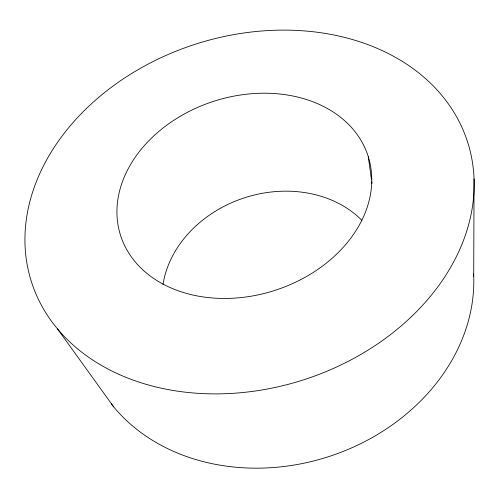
<?xml version="1.0" encoding="UTF-8"?>
<svg xmlns="http://www.w3.org/2000/svg" width="499" height="499" viewBox="0 0 499 499"><rect width="100%" height="100%" fill="white"/><g stroke="black" fill="none" stroke-linecap="round" stroke-linejoin="round"><path stroke-width="0.75" d="M473.719 276.246L474.05 178.842A229.016 176.322 -17.8 0 0 131.343 73.696A229.016 176.322 -17.8 0 0 143.232 383.463A229.016 176.322 -17.8 0 0 474.05 178.842M57.522 328.928L113.753 406.972M368.274 156.674A129.965 99.376 -17.8 0 1 208.052 297.56A129.965 99.376 -17.8 0 1 156.723 133.264A129.965 99.376 -17.8 0 1 368.274 156.674L371.462 179.709M371.674 181.243L371.992 183.545M162.992 284.63A113.148 93.319 -17.8 0 1 244.653 197.754A113.148 93.319 -17.8 0 1 361.837 220.315M473.62 273.889A199.045 165.026 -17.8 0 1 335.833 454.19A199.045 165.026 -17.8 0 1 111.283 403.903"/></g></svg>
